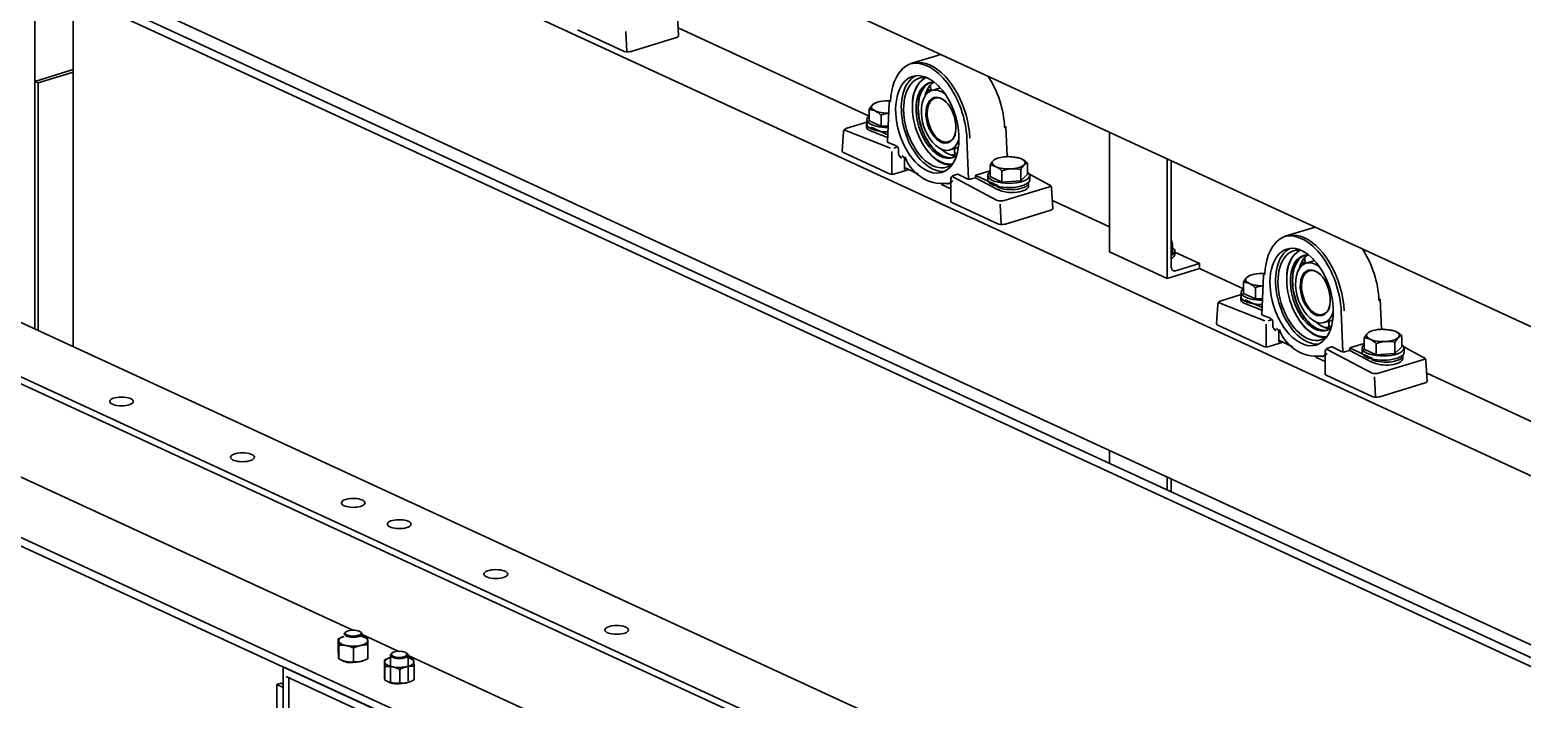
# Model space of a CAD drawing. Header units: millimetres. Extents: x -8400 to 8400, y -5940 to 5940.
# Drawn here: x 4277 to 4966, y 4296 to 4605 of the extents above; entities that cross this region are included whole.
import ezdxf

# ---------------------------------------------------------------- set-up
doc = ezdxf.new("R2010")
doc.units = ezdxf.units.MM
doc.layers.add('粗实线层', color=7, linetype='Continuous', lineweight=35)

msp = doc.modelspace()

# ---------------------------------------------------------------- linework, layer by layer
at = {"layer": '粗实线层', "linetype": 'Continuous', "lineweight": 35}
for points in [[(4279.575, 4467.076), (4279.575, 5107.66), (4302.401, 5114.635), (4279.575, 5107.66), (6297.832, 4176.653), (6330.462, 4186.623), (6314.064, 4194.187)], [(5260.549, 4333.936), (4297.286, 4778.282), (4297.286, 5021.502)], [(3358.493, 1285.787), (3358.493, 4866.968), (3391.124, 4876.938), (3444.236, 4852.438), (3440.497, 4851.295), (3444.236, 4852.438), (5462.492, 3921.43), (5515.604, 3896.93), (5482.974, 3886.961)], [(5481.115, 329.006), (5466.77, 335.623), (5466.247, 335.804), (5465.61, 335.924), (5464.909, 335.972), (5464.2, 335.944), (5463.541, 335.844), (5434.383, 329.462), (5433.724, 329.362), (5433.015, 329.334), (5432.314, 329.382), (5431.677, 329.501), (5431.154, 329.683), (5429.862, 330.279), (5429.862, 3911.461), (3411.605, 4842.468), (3411.605, 4840.57), (3411.713, 4839.838), (3412.025, 4839.252), (3412.506, 4838.877), (5429.848, 3908.291)], [(3415.693, 4770.394), (3413.26, 4769.195), (3412.732, 4768.841), (3412.27, 4768.338), (3411.911, 4767.727), (3411.683, 4767.055), (3411.605, 4766.379), (3411.605, 4764.481), (5429.862, 3833.473), (5429.862, 3835.371)], [(3458.919, 4774.384), (4426.231, 4328.169)], [(3412.133, 4768.137), (5430.389, 3837.129)], [(5714.146, 3977.979), (4279.575, 4639.736), (4279.575, 4717.723), (4302.401, 4724.698)], [(4279.575, 4717.723), (5815.878, 4009.037)], [(4297.286, 4458.935), (4297.286, 4621.577), (4302.507, 4623.172), (5262.14, 4180.5)], [(4297.286, 4621.577), (5262.144, 4176.495)], [(4529.87, 4605.017), (4551.109, 4595.22), (4551.589, 4595.049), (4552.171, 4594.931), (4552.813, 4594.873), (4553.473, 4594.879), (4554.105, 4594.95), (4554.666, 4595.08), (4575.549, 4601.46), (4576.06, 4601.672), (4576.379, 4601.932), (4576.478, 4602.215), (4575.933, 4611.61)], [(4552.14, 4604.28), (4552.685, 4594.879)], [(4576.282, 4605.877), (4664.36, 4565.247)], [(4697.477, 4593.677), (4684.034, 4589.569)], [(4297.286, 4586.657), (4279.575, 4581.245), (4281.169, 4580.51), (4296.831, 4585.296), (4297.051, 4585.356), (4297.286, 4585.407)], [(4279.575, 4581.245), (4279.575, 4467.099)], [(4281.169, 4580.51), (4281.169, 4466.364)], [(4692.595, 4579.662), (4691.296, 4577.615), (4690.871, 4576.768), (4690.497, 4575.88), (4690.195, 4574.941), (4689.985, 4573.945)], [(4694.229, 4581), (4693.323, 4580.309), (4692.499, 4579.448), (4691.766, 4578.427), (4691.134, 4577.256), (4690.607, 4575.949), (4690.192, 4574.518)], [(4696.896, 4578.102), (4693.296, 4577.003)], [(4697.217, 4578.189), (4697.055, 4578.148), (4696.896, 4578.102)], [(4699.402, 4575.387), (4698.445, 4576.057), (4697.476, 4576.581)], [(4664.352, 4568.275), (4664.735, 4568.912), (4665.122, 4569.491), (4665.317, 4569.756), (4665.513, 4570.002), (4665.612, 4570.118), (4665.711, 4570.229), (4665.735, 4570.256), (4665.76, 4570.283), (4665.785, 4570.309), (4665.81, 4570.335), (4665.859, 4570.386), (4665.91, 4570.436), (4666.485, 4570.882), (4667.258, 4571.283), (4668.205, 4571.628), (4669.298, 4571.907), (4670.503, 4572.109), (4671.783, 4572.23), (4673.013, 4572.266), (4674.242, 4572.227)], [(4673.398, 4566.585), (4672.21, 4566.596), (4671.042, 4566.676), (4669.921, 4566.824), (4668.876, 4567.036), (4667.932, 4567.306), (4667.112, 4567.629), (4666.372, 4568.039), (4665.832, 4568.491), (4665.509, 4568.972), (4665.414, 4569.466), (4665.548, 4569.959), (4665.91, 4570.436), (4666.108, 4570.62), (4666.305, 4570.782), (4666.501, 4570.922), (4666.696, 4571.042), (4667.093, 4571.228)], [(4667.589, 4571.418), (4667.092, 4571.228)], [(4674.229, 4571.924), (4673.777, 4571.701), (4673.607, 4571.411), (4672.823, 4553.384)], [(4663.309, 4563.574), (4663.309, 4561.625), (4663.399, 4561.13), (4663.668, 4560.645), (4664.111, 4560.177), (4664.719, 4559.737), (4665.48, 4559.332), (4666.468, 4558.94), (4667.599, 4558.607), (4668.848, 4558.341), (4670.188, 4558.147), (4671.591, 4558.03), (4673.024, 4557.992)], [(4673.109, 4559.942), (4671.662, 4559.976), (4670.243, 4560.091), (4668.887, 4560.284), (4667.622, 4560.551), (4666.478, 4560.886), (4665.48, 4561.281), (4664.678, 4561.712), (4664.049, 4562.181), (4663.607, 4562.68), (4663.362, 4563.198), (4663.318, 4563.723), (4663.476, 4564.245), (4663.833, 4564.753), (4664.382, 4565.237)], [(4669.872, 4560.507), (4664.352, 4563.053), (4664.352, 4568.275), (4664.688, 4568.256), (4665.027, 4568.222), (4665.367, 4568.172), (4665.712, 4568.105), (4665.885, 4568.064), (4666.059, 4568.017), (4666.147, 4567.992), (4666.234, 4567.966), (4666.278, 4567.952), (4666.322, 4567.938), (4666.366, 4567.924), (4666.41, 4567.91), (4666.762, 4567.78), (4667.112, 4567.629), (4667.461, 4567.457), (4667.81, 4567.264), (4668.156, 4567.051), (4668.503, 4566.82), (4668.675, 4566.697), (4668.848, 4566.569), (4668.934, 4566.504), (4669.02, 4566.438), (4669.106, 4566.371), (4669.192, 4566.303), (4669.534, 4566.022), (4669.872, 4565.729)], [(4673.142, 4560.704), (4669.872, 4560.507), (4669.872, 4565.729), (4670.935, 4566.053), (4672.008, 4566.316), (4672.549, 4566.421), (4673.092, 4566.507), (4673.395, 4566.546)], [(4682.773, 4540.547), (4676.171, 4538.53), (4675.59, 4538.414), (4674.937, 4538.392), (4674.309, 4538.464), (4673.803, 4538.621), (4652.565, 4548.418), (4652.245, 4548.607), (4652.052, 4548.819), (4651.995, 4549.042), (4652.54, 4557.938)], [(4663.309, 4562.503), (4654.036, 4559.67), (4653.704, 4559.548), (4653.399, 4559.377), (4653.104, 4559.136), (4652.85, 4558.841), (4652.687, 4558.563), (4652.589, 4558.259), (4652.573, 4558.119), (4652.573, 4557.975)], [(4674.255, 4550.453), (4653.205, 4558.772), (4652.908, 4558.92)], [(4665.002, 4559.486), (4664.229, 4559.912), (4663.66, 4560.381), (4663.312, 4560.879), (4663.194, 4561.393), (4663.309, 4561.906)], [(4663.194, 4561.396), (4663.194, 4560.118), (4663.269, 4559.744), (4663.492, 4559.38), (4663.861, 4559.034), (4664.367, 4558.712), (4665.002, 4558.421), (4672.907, 4555.297)], [(4672.963, 4556.593), (4665.237, 4560.158)], [(4803.718, 4544.671), (4803.718, 4495.632), (4803.784, 4495.047), (4803.98, 4494.543), (4804.291, 4494.153), (4804.697, 4493.905), (4805.169, 4493.816), (4805.676, 4493.891), (4816.77, 4497.281), (4816.77, 4494.941), (4801.76, 4490.355), (4775.204, 4502.605), (4775.204, 4557.825)], [(4679.238, 4545.83), (4679.223, 4545.843), (4679.209, 4545.856), (4679.194, 4545.869), (4679.179, 4545.882), (4679.149, 4545.909), (4679.12, 4545.935), (4679.061, 4545.989), (4679.002, 4546.042), (4678.885, 4546.151), (4678.771, 4546.264), (4678.66, 4546.38), (4678.554, 4546.502), (4678.501, 4546.565), (4678.451, 4546.63), (4678.402, 4546.697), (4678.355, 4546.765), (4678.266, 4546.907), (4678.185, 4547.056), (4678.113, 4547.215), (4678.051, 4547.383), (4678.038, 4547.426), (4678.024, 4547.47), (4678.013, 4547.515), (4678.001, 4547.559), (4677.981, 4547.65), (4677.964, 4547.743), (4677.951, 4547.837), (4677.941, 4547.934), (4677.935, 4548.032), (4677.933, 4548.132), (4677.933, 4549.518), (4677.878, 4550.039), (4677.719, 4550.556), (4677.472, 4551.017), (4677.162, 4551.373), (4676.823, 4551.588), (4673.204, 4553.018), (4672.917, 4553.187), (4672.823, 4553.384)], [(4675.714, 4550.472), (4677.476, 4551.01)], [(4690.31, 4550.456), (4690.461, 4550.243)], [(4702.333, 4542.723), (4700.856, 4542.766), (4699.338, 4543.08), (4697.801, 4543.659), (4696.509, 4544.347), (4695.229, 4545.211), (4693.973, 4546.242), (4692.752, 4547.432), (4691.577, 4548.77), (4690.46, 4550.244)], [(4697.691, 4549.97), (4698.8, 4549.041), (4699.932, 4548.267), (4701.076, 4547.655), (4702.29, 4547.19), (4703.49, 4546.92), (4704.664, 4546.849)], [(4701.655, 4549.643), (4705.255, 4550.743)], [(4705.256, 4550.743), (4705.413, 4550.794), (4705.569, 4550.85)], [(4709.489, 4554.885), (4710.273, 4536.131)], [(4674.866, 4548.844), (4674.866, 4538.395)], [(4678.512, 4546.553), (4678.895, 4546.54), (4679.293, 4546.3)], [(4680.739, 4546.184), (4680.739, 4540.705), (4680.81, 4541.063), (4681.005, 4541.259), (4681.27, 4541.24), (4687.214, 4538.498)], [(4703.06, 4543.402), (4702.091, 4542.642), (4701.05, 4542.054), (4699.945, 4541.644), (4698.786, 4541.414), (4697.584, 4541.366), (4696.348, 4541.503), (4695.09, 4541.822), (4693.821, 4542.319)], [(4702.193, 4547.365), (4703.76, 4546.741)], [(4723.357, 4545.693), (4722.86, 4545.503), (4722.463, 4545.316), (4722.268, 4545.197), (4722.072, 4545.057), (4721.875, 4544.895), (4721.677, 4544.711), (4721.627, 4544.661), (4721.578, 4544.61), (4721.553, 4544.584), (4721.528, 4544.558), (4721.503, 4544.531), (4721.479, 4544.504), (4721.38, 4544.393), (4721.281, 4544.277), (4721.085, 4544.03), (4720.89, 4543.766), (4720.503, 4543.186), (4720.12, 4542.55)], [(4725.639, 4534.782), (4725.639, 4540.004), (4725.302, 4540.296), (4724.96, 4540.577), (4724.874, 4540.646), (4724.787, 4540.713), (4724.702, 4540.779), (4724.615, 4540.844), (4724.443, 4540.971), (4724.27, 4541.094), (4723.924, 4541.326), (4723.577, 4541.539), (4723.229, 4541.732), (4722.88, 4541.903), (4722.529, 4542.054), (4722.178, 4542.184), (4722.134, 4542.199), (4722.09, 4542.213), (4722.046, 4542.227), (4722.002, 4542.241), (4721.914, 4542.268), (4721.827, 4542.293), (4721.653, 4542.338), (4721.479, 4542.379), (4721.135, 4542.447), (4720.794, 4542.497), (4720.456, 4542.531), (4720.12, 4542.55), (4720.12, 4537.327), (4725.639, 4534.782), (4734.273, 4535.303), (4734.273, 4540.525), (4733.212, 4540.721), (4732.14, 4540.854), (4731.599, 4540.894), (4731.055, 4540.915), (4730.781, 4540.917), (4730.507, 4540.913), (4730.438, 4540.912), (4730.369, 4540.91), (4730.3, 4540.908), (4730.232, 4540.905), (4730.094, 4540.899), (4729.956, 4540.891), (4729.406, 4540.847), (4728.86, 4540.782), (4728.317, 4540.696), (4727.776, 4540.591), (4726.703, 4540.328), (4725.639, 4540.004)], [(4737.387, 4543.593), (4737.048, 4543.885), (4736.707, 4544.167), (4736.62, 4544.234), (4736.535, 4544.302), (4736.449, 4544.368), (4736.362, 4544.433), (4736.19, 4544.561), (4736.017, 4544.684), (4735.671, 4544.916), (4735.324, 4545.128), (4734.976, 4545.321), (4734.627, 4545.493), (4734.276, 4545.644), (4733.924, 4545.773), (4733.88, 4545.788), (4733.837, 4545.802), (4733.793, 4545.816), (4733.749, 4545.83), (4733.661, 4545.856), (4733.574, 4545.881), (4733.4, 4545.927), (4733.227, 4545.969), (4732.882, 4546.036), (4732.541, 4546.086), (4732.203, 4546.119), (4731.867, 4546.139), (4730.804, 4546.335), (4729.731, 4546.468), (4729.19, 4546.508), (4728.647, 4546.528), (4728.1, 4546.527), (4727.55, 4546.505)], [(4734.174, 4545.684), (4734.15, 4545.693)], [(4734.273, 4540.525), (4734.656, 4541.163), (4735.043, 4541.742), (4735.239, 4542.007), (4735.434, 4542.253), (4735.631, 4542.48), (4735.83, 4542.686), (4735.879, 4542.734), (4735.929, 4542.781), (4735.954, 4542.804), (4735.979, 4542.826), (4736.003, 4542.849), (4736.028, 4542.87), (4736.127, 4542.954), (4736.226, 4543.033), (4736.422, 4543.173), (4736.617, 4543.293), (4737.004, 4543.475), (4737.387, 4543.593), (4737.387, 4538.37), (4734.273, 4535.303)], [(4801.76, 4545.575), (4801.76, 4490.355)], [(4693.821, 4540.76), (4695.208, 4540.217), (4696.582, 4539.873), (4697.931, 4539.73), (4699.243, 4539.791)], [(4700.339, 4533.868), (4701.723, 4534.522), (4703.024, 4535.391)], [(4748.184, 4532.977), (4747.898, 4532.806), (4747.527, 4532.665), (4726.644, 4526.285), (4726.085, 4526.16), (4725.455, 4526.101), (4724.797, 4526.112), (4724.157, 4526.192), (4723.577, 4526.335), (4723.095, 4526.532), (4702.974, 4537.144)], [(4720.12, 4540.055), (4713.972, 4538.177), (4713.65, 4537.971), (4713.423, 4537.607), (4713.352, 4537.182), (4713.369, 4536.785)], [(4713.562, 4537.866), (4723.823, 4533.132)], [(4719.077, 4537.849), (4719.077, 4535.899)], [(4721.248, 4533.606), (4720.486, 4534.011), (4719.879, 4534.452), (4719.436, 4534.919), (4719.167, 4535.405), (4719.077, 4535.9)], [(4721.248, 4535.556), (4720.446, 4535.987), (4719.817, 4536.456), (4719.375, 4536.955), (4719.129, 4537.473), (4719.085, 4537.998), (4719.243, 4538.52), (4719.601, 4539.028), (4720.149, 4539.511)], [(4748.524, 4531.919), (4748.534, 4532.012), (4748.536, 4532.104), (4748.477, 4532.419), (4748.346, 4532.718), (4748.198, 4532.958), (4748.021, 4533.173), (4747.82, 4533.358), (4747.596, 4533.514), (4747.529, 4533.554), (4747.461, 4533.592), (4738.311, 4538.417)], [(4738.43, 4535.899), (4738.43, 4537.849)], [(4697.819, 4533.607), (4702.106, 4531.629)], [(4700.998, 4534.045), (4702.106, 4534.384)], [(4737.893, 4533.093), (4737.893, 4534.37)], [(4724.754, 4524.654), (4725.299, 4515.254)], [(4748.906, 4526.246), (4775.206, 4514.114)], [(4803.718, 4508.099), (4803.768, 4507.96), (4803.846, 4507.732), (4803.924, 4507.487), (4804.077, 4506.952), (4804.229, 4506.366), (4804.229, 4501.933), (4803.718, 4501.776)], [(4870.092, 4514.051), (4856.648, 4509.944)], [(4804.229, 4504.566), (4804.77, 4504.152), (4805.145, 4503.713), (4805.345, 4503.258), (4805.367, 4502.798), (4805.21, 4502.34), (4804.877, 4501.897), (4804.376, 4501.475), (4803.717, 4501.086)], [(4803.717, 4499.527), (4804.431, 4499.954), (4804.953, 4500.419), (4805.273, 4500.909), (4805.38, 4501.412), (4805.38, 4502.972)], [(4816.77, 4497.281), (4805.38, 4502.535)], [(4866.843, 4501.375), (4865.936, 4500.683), (4865.113, 4499.823), (4864.38, 4498.801), (4863.748, 4497.631), (4863.221, 4496.323), (4862.806, 4494.892)], [(4816.77, 4494.941), (4836.984, 4485.617)], [(4865.68, 4500.608), (4864.734, 4499.373), (4863.91, 4497.989), (4863.485, 4497.143), (4863.111, 4496.254), (4862.809, 4495.315), (4862.599, 4494.32)], [(4869.831, 4498.563), (4869.67, 4498.523), (4869.51, 4498.477), (4865.91, 4497.377)], [(4872.016, 4495.761), (4871.059, 4496.432), (4870.09, 4496.955)], [(4836.967, 4488.649), (4837.349, 4489.286), (4837.736, 4489.865), (4837.931, 4490.13), (4838.127, 4490.376), (4838.226, 4490.493), (4838.325, 4490.603), (4838.35, 4490.631), (4838.374, 4490.657), (4838.399, 4490.683), (4838.424, 4490.71), (4838.474, 4490.761), (4838.523, 4490.81), (4839.099, 4491.256), (4839.873, 4491.657), (4840.82, 4492.003), (4841.912, 4492.281), (4843.117, 4492.483), (4844.397, 4492.605), (4845.627, 4492.641), (4846.857, 4492.601)], [(4842.486, 4480.881), (4836.967, 4483.428), (4836.967, 4488.649), (4837.302, 4488.63), (4837.641, 4488.596), (4837.982, 4488.547), (4838.326, 4488.479), (4838.499, 4488.438), (4838.673, 4488.392), (4838.761, 4488.367), (4838.848, 4488.34), (4838.892, 4488.327), (4838.936, 4488.313), (4838.98, 4488.299), (4839.024, 4488.284), (4839.376, 4488.154), (4839.726, 4488.003), (4840.076, 4487.832), (4840.424, 4487.639), (4840.771, 4487.426), (4841.116, 4487.194), (4841.29, 4487.071), (4841.462, 4486.944), (4841.548, 4486.879), (4841.634, 4486.813), (4841.72, 4486.745), (4841.806, 4486.677), (4842.148, 4486.396), (4842.486, 4486.104)], [(4846.011, 4486.959), (4844.824, 4486.97), (4843.656, 4487.05), (4842.535, 4487.198), (4841.49, 4487.41), (4840.546, 4487.681), (4839.726, 4488.003), (4838.985, 4488.413), (4838.446, 4488.866), (4838.123, 4489.346), (4838.028, 4489.84), (4838.163, 4490.333), (4838.523, 4490.81), (4838.722, 4490.995), (4838.919, 4491.157), (4839.115, 4491.296), (4839.31, 4491.416), (4839.707, 4491.603), (4840.203, 4491.792)], [(4851.852, 4466.204), (4851.838, 4466.217), (4851.823, 4466.23), (4851.808, 4466.244), (4851.793, 4466.256), (4851.763, 4466.283), (4851.733, 4466.31), (4851.675, 4466.363), (4851.616, 4466.417), (4851.499, 4466.525), (4851.386, 4466.638), (4851.274, 4466.755), (4851.167, 4466.876), (4851.116, 4466.939), (4851.065, 4467.004), (4851.016, 4467.071), (4850.969, 4467.139), (4850.88, 4467.281), (4850.799, 4467.431), (4850.727, 4467.589), (4850.665, 4467.757), (4850.652, 4467.8), (4850.639, 4467.844), (4850.627, 4467.889), (4850.615, 4467.934), (4850.595, 4468.025), (4850.578, 4468.117), (4850.565, 4468.212), (4850.555, 4468.308), (4850.549, 4468.406), (4850.547, 4468.507), (4850.547, 4469.892), (4850.492, 4470.413), (4850.333, 4470.93), (4850.086, 4471.391), (4849.777, 4471.747), (4849.437, 4471.962), (4845.818, 4473.393), (4845.531, 4473.561), (4845.438, 4473.758), (4846.221, 4491.785), (4846.391, 4492.076), (4846.842, 4492.299)], [(4835.924, 4482.877), (4826.651, 4480.044), (4826.317, 4479.923), (4826.013, 4479.751), (4825.717, 4479.511), (4825.464, 4479.216), (4825.302, 4478.937), (4825.204, 4478.634), (4825.187, 4478.494), (4825.187, 4478.349)], [(4837.616, 4479.861), (4836.843, 4480.286), (4836.274, 4480.755), (4835.926, 4481.254), (4835.808, 4481.767), (4835.924, 4482.28)], [(4835.808, 4481.77), (4835.808, 4480.492), (4835.883, 4480.118), (4836.107, 4479.754), (4836.475, 4479.409), (4836.981, 4479.087), (4837.616, 4478.795), (4845.521, 4475.671)], [(4835.923, 4483.949), (4835.923, 4481.999)], [(4845.638, 4478.366), (4844.205, 4478.405), (4842.803, 4478.521), (4841.462, 4478.715), (4840.213, 4478.982), (4839.082, 4479.314), (4838.095, 4479.706), (4837.333, 4480.111), (4836.725, 4480.552), (4836.282, 4481.019), (4836.013, 4481.505), (4835.923, 4481.999)], [(4845.724, 4480.316), (4844.276, 4480.35), (4842.857, 4480.465), (4841.501, 4480.658), (4840.236, 4480.925), (4839.092, 4481.26), (4838.095, 4481.656), (4837.296, 4482.083), (4836.669, 4482.55), (4836.227, 4483.046), (4835.979, 4483.56), (4835.93, 4484.082), (4836.081, 4484.602), (4836.429, 4485.108), (4836.967, 4485.59)], [(4845.577, 4476.968), (4837.851, 4480.532)], [(4845.756, 4481.079), (4842.486, 4480.881), (4842.486, 4486.104), (4843.549, 4486.427), (4844.622, 4486.691), (4845.163, 4486.795), (4845.706, 4486.882), (4846.009, 4486.92)], [(4855.387, 4460.922), (4848.785, 4458.904), (4848.204, 4458.789), (4847.551, 4458.766), (4846.923, 4458.839), (4846.417, 4458.995), (4825.179, 4468.793), (4824.859, 4468.982), (4824.666, 4469.193), (4824.609, 4469.416), (4825.154, 4478.312)], [(4846.869, 4470.828), (4825.819, 4479.147), (4825.523, 4479.294)], [(4882.103, 4475.259), (4882.887, 4456.505)], [(4847.48, 4469.218), (4847.48, 4458.769)], [(4848.328, 4470.846), (4850.091, 4471.384)], [(4851.126, 4466.927), (4851.509, 4466.914), (4851.907, 4466.674)], [(4853.353, 4466.558), (4853.353, 4461.08), (4853.424, 4461.437), (4853.619, 4461.633), (4853.884, 4461.615), (4859.828, 4458.873)], [(4862.924, 4470.831), (4863.075, 4470.617)], [(4874.947, 4463.097), (4873.47, 4463.141), (4871.952, 4463.454), (4870.415, 4464.034), (4869.123, 4464.721), (4867.843, 4465.585), (4866.587, 4466.617), (4865.365, 4467.807), (4864.191, 4469.145), (4863.075, 4470.618)], [(4870.305, 4470.344), (4871.414, 4469.416), (4872.546, 4468.641), (4873.689, 4468.03), (4874.904, 4467.564), (4876.105, 4467.295), (4877.278, 4467.224)], [(4874.27, 4470.017), (4877.869, 4471.117)], [(4874.807, 4467.739), (4875.75, 4467.316), (4876.701, 4467.036), (4876.991, 4466.982)], [(4877.87, 4471.117), (4878.027, 4471.168), (4878.183, 4471.225)], [(4910.001, 4463.967), (4909.662, 4464.26), (4909.321, 4464.541), (4909.235, 4464.609), (4909.149, 4464.676), (4909.062, 4464.743), (4908.977, 4464.808), (4908.804, 4464.935), (4908.631, 4465.058), (4908.285, 4465.29), (4907.938, 4465.502), (4907.59, 4465.695), (4907.241, 4465.867), (4906.89, 4466.018), (4906.539, 4466.147), (4906.494, 4466.162), (4906.45, 4466.177), (4906.406, 4466.191), (4906.363, 4466.204), (4906.275, 4466.231), (4906.188, 4466.256), (4906.014, 4466.302), (4905.84, 4466.343), (4905.497, 4466.411), (4905.155, 4466.46), (4904.817, 4466.494), (4904.481, 4466.514), (4903.418, 4466.709), (4902.345, 4466.843), (4901.804, 4466.882), (4901.261, 4466.903), (4900.715, 4466.901), (4900.165, 4466.879)], [(4875.674, 4463.777), (4874.705, 4463.017), (4873.664, 4462.428), (4872.559, 4462.018), (4871.4, 4461.788), (4870.198, 4461.741), (4868.962, 4461.877), (4867.704, 4462.196), (4866.435, 4462.694)], [(4866.435, 4461.134), (4867.822, 4460.591), (4869.196, 4460.247), (4870.545, 4460.105), (4871.857, 4460.165)], [(4892.734, 4460.43), (4886.586, 4458.551), (4886.264, 4458.345), (4886.037, 4457.981), (4885.966, 4457.557), (4885.983, 4457.159)], [(4893.863, 4455.93), (4893.059, 4456.361), (4892.431, 4456.831), (4891.989, 4457.329), (4891.743, 4457.847), (4891.699, 4458.372), (4891.857, 4458.894), (4892.215, 4459.402), (4892.764, 4459.886)], [(4895.474, 4465.878), (4895.078, 4465.691), (4894.882, 4465.571), (4894.686, 4465.431), (4894.489, 4465.27), (4894.291, 4465.085), (4894.242, 4465.035), (4894.192, 4464.985), (4894.167, 4464.959), (4894.142, 4464.932), (4894.117, 4464.905), (4894.092, 4464.878), (4893.993, 4464.767), (4893.895, 4464.651), (4893.698, 4464.405), (4893.504, 4464.14), (4893.117, 4463.561), (4892.734, 4462.924)], [(4898.254, 4455.156), (4898.254, 4460.378), (4897.915, 4460.671), (4897.574, 4460.952), (4897.488, 4461.02), (4897.402, 4461.087), (4897.316, 4461.153), (4897.229, 4461.218), (4897.057, 4461.346), (4896.884, 4461.469), (4896.538, 4461.701), (4896.191, 4461.914), (4895.843, 4462.106), (4895.494, 4462.278), (4895.143, 4462.429), (4894.792, 4462.559), (4894.748, 4462.573), (4894.704, 4462.588), (4894.66, 4462.601), (4894.616, 4462.615), (4894.528, 4462.642), (4894.441, 4462.667), (4894.267, 4462.713), (4894.094, 4462.754), (4893.749, 4462.821), (4893.408, 4462.871), (4893.07, 4462.905), (4892.734, 4462.924), (4892.734, 4457.702), (4898.254, 4455.156), (4906.887, 4455.677), (4906.887, 4460.899), (4905.825, 4461.095), (4904.753, 4461.228), (4904.213, 4461.269), (4903.669, 4461.289), (4903.395, 4461.291), (4903.121, 4461.288), (4903.052, 4461.286), (4902.983, 4461.285), (4902.915, 4461.282), (4902.846, 4461.28), (4902.708, 4461.273), (4902.57, 4461.266), (4902.02, 4461.222), (4901.474, 4461.156), (4900.93, 4461.07), (4900.39, 4460.965), (4899.317, 4460.703), (4898.254, 4460.378)], [(4895.971, 4466.067), (4895.474, 4465.877)], [(4906.788, 4466.058), (4906.764, 4466.067)], [(4906.887, 4460.899), (4907.27, 4461.537), (4907.658, 4462.117), (4907.852, 4462.381), (4908.048, 4462.627), (4908.245, 4462.854), (4908.444, 4463.06), (4908.494, 4463.109), (4908.543, 4463.155), (4908.568, 4463.178), (4908.593, 4463.201), (4908.618, 4463.223), (4908.642, 4463.245), (4908.741, 4463.329), (4908.84, 4463.407), (4909.036, 4463.547), (4909.231, 4463.667), (4909.618, 4463.849), (4910.001, 4463.967), (4910.001, 4458.745), (4906.887, 4455.677)], [(4870.432, 4453.981), (4874.72, 4452.003)], [(4872.953, 4454.242), (4874.337, 4454.896), (4875.638, 4455.766)], [(4873.613, 4454.419), (4874.72, 4454.758)], [(4920.798, 4453.352), (4920.512, 4453.181), (4920.141, 4453.04), (4899.258, 4446.659), (4898.699, 4446.535), (4898.069, 4446.476), (4897.412, 4446.486), (4896.771, 4446.566), (4896.191, 4446.709), (4895.709, 4446.906), (4875.588, 4457.518)], [(4886.176, 4458.24), (4896.437, 4453.507)], [(4891.691, 4458.224), (4891.691, 4456.274), (4891.781, 4455.779), (4892.05, 4455.294), (4892.492, 4454.826), (4893.1, 4454.386), (4893.863, 4453.981)], [(4910.507, 4453.467), (4910.507, 4454.744)], [(4921.139, 4452.293), (4921.148, 4452.386), (4921.15, 4452.479), (4921.091, 4452.794), (4920.961, 4453.093), (4920.812, 4453.332), (4920.636, 4453.548), (4920.434, 4453.732), (4920.21, 4453.888), (4920.143, 4453.929), (4920.075, 4453.966), (4910.925, 4458.792)], [(4911.044, 4456.274), (4911.044, 4458.224)], [(4921.498, 4446.63), (5009.608, 4405.986)], [(4897.368, 4445.029), (4897.913, 4435.628)], [(4775.204, 4405.115), (4775.204, 4411.104)], [(4801.76, 4398.854), (4801.76, 4392.865)], [(4803.718, 4397.952), (4803.718, 4391.963)], [(4422.332, 4325.295), (4421.4, 4324.97), (4420.648, 4324.586), (4420.101, 4324.155), (4419.781, 4323.693), (4419.698, 4323.216), (4419.834, 4322.779), (4420.17, 4322.357), (4420.697, 4321.963), (4421.398, 4321.61), (4422.251, 4321.307), (4423.232, 4321.065), (4424.308, 4320.891), (4425.451, 4320.789), (4426.622, 4320.763), (4427.787, 4320.815), (4428.911, 4320.941), (4429.96, 4321.139), (4430.901, 4321.402), (4431.706, 4321.722), (4432.351, 4322.09), (4432.816, 4322.494), (4433.087, 4322.923), (4433.155, 4323.363), (4433.015, 4323.808), (4432.667, 4324.237), (4432.123, 4324.635), (4431.4, 4324.992), (4430.521, 4325.295)], [(4423.057, 4327.359), (4422.683, 4327.042), (4422.42, 4326.736), (4422.332, 4326.417), (4422.423, 4326.098), (4422.688, 4325.793), (4423.116, 4325.515), (4423.689, 4325.277), (4424.381, 4325.088), (4425.162, 4324.958), (4425.999, 4324.891), (4426.854, 4324.891), (4427.69, 4324.958), (4428.472, 4325.088), (4429.164, 4325.277), (4429.737, 4325.515), (4430.165, 4325.792), (4430.43, 4326.098), (4430.521, 4326.417), (4430.433, 4326.736), (4430.17, 4327.042), (4429.796, 4327.359)], [(4429.621, 4325.514), (4430.056, 4325.416), (4430.492, 4325.299), (4430.546, 4325.283), (4430.601, 4325.267), (4430.656, 4325.25), (4430.71, 4325.233), (4430.819, 4325.199), (4430.927, 4325.163), (4431.143, 4325.089), (4431.357, 4325.011), (4431.784, 4324.844), (4432.207, 4324.663), (4432.626, 4324.469), (4433.042, 4324.264), (4433.07, 4324.136), (4433.098, 4323.95), (4433.112, 4323.831), (4433.126, 4323.695), (4433.141, 4323.539), (4433.155, 4323.363), (4433.158, 4323.316), (4433.162, 4323.267), (4433.166, 4323.218), (4433.17, 4323.167), (4433.176, 4323.063), (4433.183, 4322.953), (4433.198, 4322.722), (4433.212, 4322.475), (4433.24, 4321.937), (4433.267, 4321.347)], [(4430.551, 4326.176), (4447.454, 4318.379)], [(4431.445, 4324.978), (4431.223, 4325.062)], [(4426.652, 4313.521), (4426.236, 4313.485), (4425.816, 4313.461), (4425.394, 4313.451), (4424.967, 4313.456), (4424.753, 4313.465), (4424.537, 4313.479), (4424.428, 4313.487), (4424.32, 4313.496), (4424.265, 4313.501), (4424.211, 4313.507), (4424.156, 4313.513), (4424.101, 4313.519), (4423.666, 4313.578), (4423.232, 4313.657), (4422.799, 4313.753), (4422.367, 4313.87), (4421.937, 4314.003), (4421.508, 4314.155), (4421.294, 4314.237), (4421.08, 4314.322), (4420.974, 4314.366), (4420.867, 4314.411), (4420.76, 4314.458), (4420.653, 4314.504), (4420.23, 4314.7), (4419.811, 4314.906), (4419.811, 4321.201), (4420.23, 4321.237), (4420.653, 4321.261), (4420.76, 4321.265), (4420.867, 4321.268), (4420.974, 4321.27), (4421.08, 4321.271), (4421.294, 4321.27), (4421.508, 4321.265), (4421.937, 4321.243), (4422.367, 4321.202), (4422.799, 4321.144), (4423.232, 4321.065), (4423.666, 4320.968), (4424.101, 4320.85), (4424.156, 4320.835), (4424.211, 4320.818), (4424.265, 4320.801), (4424.32, 4320.785), (4424.428, 4320.75), (4424.537, 4320.714), (4424.753, 4320.64), (4424.967, 4320.562), (4425.394, 4320.395), (4425.816, 4320.214), (4426.236, 4320.02), (4426.652, 4319.816)], [(4443.577, 4315.495), (4442.645, 4315.17), (4441.893, 4314.785), (4441.347, 4314.355), (4441.026, 4313.893), (4440.943, 4313.416), (4441.079, 4312.979), (4441.415, 4312.557), (4441.942, 4312.163), (4442.642, 4311.809), (4443.496, 4311.507), (4444.476, 4311.265), (4445.554, 4311.091), (4446.695, 4310.989), (4447.867, 4310.963), (4449.032, 4311.015), (4450.156, 4311.141), (4451.204, 4311.339), (4452.146, 4311.602), (4452.951, 4311.922), (4453.596, 4312.29), (4454.061, 4312.694), (4454.331, 4313.123), (4454.4, 4313.563), (4454.259, 4314.008), (4453.912, 4314.436), (4453.368, 4314.835), (4452.645, 4315.192), (4451.765, 4315.495)], [(4444.302, 4317.559), (4443.928, 4317.242), (4443.665, 4316.936), (4443.577, 4316.617), (4443.667, 4316.298), (4443.932, 4315.992), (4444.361, 4315.715), (4444.934, 4315.477), (4445.625, 4315.288), (4446.407, 4315.158), (4447.243, 4315.091), (4448.099, 4315.091), (4448.935, 4315.157), (4449.717, 4315.288), (4450.409, 4315.477), (4450.981, 4315.715), (4451.41, 4315.992), (4451.675, 4316.298), (4451.765, 4316.617), (4451.678, 4316.936), (4451.415, 4317.242), (4451.04, 4317.559)], [(4443.577, 4316.619), (4443.577, 4303.86)], [(4450.866, 4315.714), (4451.301, 4315.616), (4451.736, 4315.499), (4451.791, 4315.483), (4451.846, 4315.467), (4451.9, 4315.45), (4451.955, 4315.433), (4452.063, 4315.399), (4452.172, 4315.363), (4452.388, 4315.289), (4452.602, 4315.211), (4453.029, 4315.044), (4453.451, 4314.862), (4453.871, 4314.669), (4454.287, 4314.464), (4454.314, 4314.336), (4454.343, 4314.149), (4454.357, 4314.031), (4454.371, 4313.895), (4454.385, 4313.739), (4454.4, 4313.563), (4454.404, 4313.516), (4454.407, 4313.467), (4454.41, 4313.418), (4454.414, 4313.367), (4454.421, 4313.262), (4454.429, 4313.153), (4454.443, 4312.922), (4454.457, 4312.675), (4454.485, 4312.136), (4454.513, 4311.547)], [(4451.743, 4316.401), (5424.763, 3867.553)], [(4451.765, 4304.782), (4451.765, 4316.619)], [(4452.69, 4315.178), (4452.468, 4315.262)], [(4421.408, 4314.193), (4421.63, 4314.108)], [(4427.182, 4313.369), (4426.249, 4313.241), (4425.321, 4313.189), (4424.425, 4313.212), (4423.588, 4313.312), (4422.834, 4313.484), (4422.185, 4313.725), (4421.486, 4314.162)], [(4422.332, 4313.848), (4422.332, 4313.66)], [(4423.232, 4313.657), (4424.308, 4313.482), (4425.451, 4313.381), (4426.622, 4313.355), (4427.787, 4313.406), (4428.911, 4313.532), (4429.96, 4313.73), (4430.622, 4313.904), (4431.223, 4314.108), (4431.366, 4314.162)], [(4447.897, 4303.721), (4447.481, 4303.685), (4447.061, 4303.661), (4446.638, 4303.651), (4446.212, 4303.656), (4445.997, 4303.665), (4445.781, 4303.679), (4445.673, 4303.687), (4445.564, 4303.696), (4445.51, 4303.701), (4445.456, 4303.707), (4445.401, 4303.713), (4445.347, 4303.719), (4444.911, 4303.778), (4444.476, 4303.857), (4444.043, 4303.954), (4443.612, 4304.069), (4443.182, 4304.203), (4442.752, 4304.355), (4442.539, 4304.437), (4442.325, 4304.522), (4442.218, 4304.566), (4442.111, 4304.611), (4442.005, 4304.658), (4441.898, 4304.704), (4441.475, 4304.9), (4441.056, 4305.106), (4441.056, 4311.4), (4441.475, 4311.437), (4441.898, 4311.461), (4442.005, 4311.465), (4442.111, 4311.468), (4442.218, 4311.47), (4442.325, 4311.47), (4442.539, 4311.47), (4442.752, 4311.465), (4443.182, 4311.442), (4443.612, 4311.402), (4444.043, 4311.343), (4444.476, 4311.265), (4444.911, 4311.168), (4445.347, 4311.05), (4445.401, 4311.034), (4445.456, 4311.018), (4445.51, 4311.001), (4445.564, 4310.985), (4445.673, 4310.95), (4445.781, 4310.914), (4445.997, 4310.84), (4446.212, 4310.762), (4446.638, 4310.595), (4447.061, 4310.414), (4447.481, 4310.22), (4447.897, 4310.016)], [(4394.178, 4303.24), (4393.254, 4303.666), (4391.296, 4303.068), (4391.296, 4030.112), (4394.178, 4028.783)], [(4391.296, 4303.068), (4394.178, 4301.739)], [(4395.47, 4306.732), (4445.997, 4283.424)], [(4396.833, 4002.258), (4396.833, 4306.409)], [(4442.652, 4304.393), (4442.874, 4304.308)], [(4448.427, 4303.569), (4447.494, 4303.441), (4446.566, 4303.389), (4445.671, 4303.412), (4444.833, 4303.512), (4444.079, 4303.684), (4443.429, 4303.925), (4442.731, 4304.363)], [(4444.476, 4303.857), (4445.554, 4303.682), (4446.695, 4303.58), (4447.867, 4303.554), (4449.032, 4303.606), (4450.156, 4303.732), (4451.204, 4303.93), (4451.867, 4304.104), (4452.468, 4304.308), (4452.611, 4304.363)]]:
    msp.add_lwpolyline(points, dxfattribs=at)
for points in [[(4719.265, 4583.627, -0.1317976), (4726.858, 4559.957), (4727.321, 4560.17), (4727.479, 4560.419), (4728.06, 4546.526)], [(4689.982, 4583.114, 0.2398991), (4684.349, 4570.249), (4684.343, 4569.987)], [(4679.587, 4546.934), (4679.601, 4546.928), (4679.657, 4546.895), (4679.747, 4546.828), (4679.863, 4546.72), (4679.99, 4546.574), (4680.094, 4546.435), (4680.203, 4546.267), (4680.473, 4546.158), (4680.97, 4546.242, 0.3684387), (4702.106, 4534.457)], [(4701.856, 4547.334, 0.1260762), (4703.108, 4547.391, 0.1104323), (4704.067, 4547.936)], [(4748.547, 4531.984), (4749.091, 4522.59), (4748.993, 4522.306), (4748.674, 4522.046), (4748.164, 4521.834), (4727.28, 4515.454), (4726.719, 4515.324), (4726.087, 4515.254), (4725.427, 4515.247), (4724.785, 4515.305), (4724.203, 4515.423), (4723.723, 4515.594), (4702.484, 4525.391), (4702.204, 4525.578), (4702.106, 4525.79), (4702.106, 4536.239, -0.3297945), (4703.297, 4537.849), (4705.059, 4538.387), (4705.322, 4538.407), (4705.599, 4538.314), (4709.218, 4536.405), (4709.612, 4536.251), (4710.095, 4536.151), (4710.62, 4536.114), (4711.135, 4536.145), (4711.59, 4536.241), (4713.369, 4536.785), (4723.588, 4531.396)], [(4862.597, 4503.489, 0.2399004), (4856.963, 4490.623), (4856.957, 4490.362)], [(4891.879, 4504.001, -0.1317655), (4899.472, 4480.331), (4899.935, 4480.545), (4900.093, 4480.793), (4900.674, 4466.9)], [(4865.606, 4497.819, 0.4142185), (4863.015, 4495.363, 0.0164109), (4863.016, 4495.2)], [(4852.201, 4467.308), (4852.216, 4467.303), (4852.271, 4467.27), (4852.361, 4467.202), (4852.477, 4467.094), (4852.605, 4466.949), (4852.708, 4466.809), (4852.817, 4466.641), (4853.087, 4466.533), (4853.584, 4466.616, 0.3684382), (4874.72, 4454.831)], [(4874.47, 4467.709, 0.1261225), (4875.722, 4467.766, 0.1105271), (4876.68, 4468.311)], [(4896.202, 4451.77), (4885.983, 4457.159), (4884.205, 4456.616), (4883.749, 4456.52), (4883.233, 4456.489), (4882.709, 4456.525), (4882.225, 4456.625), (4881.832, 4456.78), (4878.213, 4458.688), (4877.935, 4458.781), (4877.673, 4458.762), (4875.911, 4458.223, 0.3298032), (4874.72, 4456.614), (4874.72, 4446.164), (4874.818, 4445.952), (4875.098, 4445.765), (4896.337, 4435.968), (4896.817, 4435.797), (4897.398, 4435.679), (4898.041, 4435.622), (4898.701, 4435.628), (4899.333, 4435.699), (4899.894, 4435.829), (4920.778, 4442.209), (4921.288, 4442.42), (4921.607, 4442.68), (4921.705, 4442.964), (4921.16, 4452.359)], [(4421.63, 4325.062), (4421.487, 4325.008), (4421.222, 4324.904), (4420.4, 4324.537), (4419.585, 4324.117), (4419.585, 4317.823), (4419.613, 4317.233), (4419.641, 4316.694), (4419.655, 4316.447), (4419.669, 4316.216), (4419.683, 4316.003), (4419.698, 4315.807, 0.0263234), (4419.811, 4314.906)], [(4419.811, 4321.201), (4419.783, 4321.791), (4419.755, 4322.33), (4419.741, 4322.577), (4419.726, 4322.807), (4419.712, 4323.021), (4419.698, 4323.216, 0.0268081), (4419.585, 4324.117)], [(4442.874, 4315.262), (4442.731, 4315.208), (4442.467, 4315.104), (4441.645, 4314.737), (4440.83, 4314.317), (4440.83, 4308.023), (4440.858, 4307.433), (4440.886, 4306.894), (4440.9, 4306.647), (4440.914, 4306.416), (4440.928, 4306.203), (4440.943, 4306.007, 0.0266354), (4441.056, 4305.106)], [(4441.056, 4311.4), (4441.028, 4311.991), (4441, 4312.53), (4440.985, 4312.777), (4440.971, 4313.007), (4440.957, 4313.221), (4440.943, 4313.416, 0.0261346), (4440.83, 4314.317)]]:
    msp.add_lwpolyline(points, format="xyb", dxfattribs=at)
for points in [[(4721.677, 4544.711), (4722.253, 4545.157), (4723.026, 4545.558), (4723.973, 4545.904), (4725.066, 4546.181), (4726.271, 4546.384), (4727.55, 4546.505), (4728.867, 4546.541), (4730.18, 4546.49), (4731.45, 4546.355), (4732.638, 4546.139), (4733.707, 4545.848), (4734.627, 4545.493), (4735.368, 4545.083), (4735.908, 4544.63), (4736.23, 4544.15), (4736.325, 4543.656), (4736.19, 4543.162), (4735.83, 4542.686), (4735.254, 4542.24), (4734.481, 4541.838), (4733.533, 4541.493), (4732.441, 4541.215), (4731.236, 4541.012), (4729.956, 4540.891), (4728.64, 4540.856), (4727.326, 4540.906), (4726.057, 4541.041), (4724.869, 4541.258), (4723.799, 4541.548), (4722.88, 4541.903), (4722.139, 4542.314), (4721.599, 4542.766), (4721.277, 4543.247), (4721.181, 4543.741), (4721.316, 4544.234)], [(4894.291, 4465.085), (4894.867, 4465.531), (4895.64, 4465.933), (4896.588, 4466.278), (4897.68, 4466.556), (4898.885, 4466.758), (4900.165, 4466.879), (4901.481, 4466.915), (4902.794, 4466.865), (4904.064, 4466.729), (4905.252, 4466.513), (4906.321, 4466.223), (4907.241, 4465.867), (4907.982, 4465.457), (4908.521, 4465.005), (4908.844, 4464.524), (4908.939, 4464.03), (4908.805, 4463.537), (4908.444, 4463.06), (4907.868, 4462.614), (4907.095, 4462.212), (4906.148, 4461.867), (4905.055, 4461.59), (4903.85, 4461.387), (4902.57, 4461.266), (4901.254, 4461.23), (4899.941, 4461.281), (4898.671, 4461.416), (4897.483, 4461.632), (4896.413, 4461.922), (4895.494, 4462.278), (4894.753, 4462.688), (4894.213, 4463.14), (4893.891, 4463.621), (4893.795, 4464.115), (4893.93, 4464.608)], [(4429.879, 4385.257), (4429.066, 4385.051), (4428.168, 4384.903), (4427.214, 4384.817), (4426.235, 4384.797), (4425.262, 4384.843), (4424.327, 4384.954), (4423.459, 4385.124), (4422.686, 4385.351), (4422.034, 4385.626), (4421.522, 4385.94), (4421.169, 4386.283), (4420.984, 4386.645), (4420.975, 4387.013), (4421.14, 4387.376), (4421.476, 4387.722), (4421.97, 4388.04), (4422.608, 4388.319), (4423.368, 4388.552), (4424.227, 4388.729), (4425.157, 4388.846), (4426.127, 4388.9), (4427.107, 4388.887), (4428.065, 4388.808), (4428.97, 4388.667), (4429.794, 4388.467), (4430.509, 4388.216), (4431.094, 4387.92), (4431.528, 4387.59), (4431.798, 4387.236), (4431.896, 4386.87), (4431.817, 4386.502), (4431.566, 4386.147), (4431.149, 4385.813), (4430.58, 4385.514)], [(4451.124, 4375.457), (4450.311, 4375.251), (4449.413, 4375.103), (4448.459, 4375.017), (4447.48, 4374.997), (4446.507, 4375.043), (4445.571, 4375.153), (4444.704, 4375.324), (4443.931, 4375.551), (4443.278, 4375.826), (4442.768, 4376.14), (4442.414, 4376.483), (4442.229, 4376.845), (4442.219, 4377.213), (4442.385, 4377.576), (4442.72, 4377.921), (4443.215, 4378.24), (4443.853, 4378.519), (4444.613, 4378.751), (4445.472, 4378.929), (4446.401, 4379.046), (4447.371, 4379.1), (4448.352, 4379.086), (4449.309, 4379.008), (4450.215, 4378.867), (4451.039, 4378.667), (4451.754, 4378.416), (4452.338, 4378.12), (4452.772, 4377.79), (4453.043, 4377.436), (4453.14, 4377.069), (4453.062, 4376.702), (4452.811, 4376.347), (4452.394, 4376.013), (4451.826, 4375.713)], [(4423.183, 4327.455), (4422.883, 4327.178), (4422.748, 4326.884), (4422.786, 4326.585), (4422.994, 4326.296), (4423.362, 4326.031), (4423.873, 4325.801), (4424.504, 4325.619), (4425.225, 4325.491), (4426.002, 4325.425), (4426.799, 4325.423), (4427.578, 4325.485), (4428.304, 4325.609), (4428.941, 4325.788), (4429.462, 4326.015), (4429.84, 4326.278), (4430.058, 4326.566), (4430.107, 4326.864), (4429.984, 4327.159), (4429.694, 4327.438), (4429.252, 4327.687), (4428.677, 4327.894), (4427.997, 4328.051), (4427.244, 4328.148), (4426.452, 4328.182), (4425.66, 4328.152), (4424.903, 4328.059), (4424.217, 4327.906), (4423.635, 4327.702)], [(4433.267, 4321.347), (4432.453, 4321.39), (4431.631, 4321.376), (4431.217, 4321.344), (4430.8, 4321.294), (4430.381, 4321.226), (4429.96, 4321.139), (4429.855, 4321.113), (4429.749, 4321.087), (4429.643, 4321.06), (4429.538, 4321.031), (4429.328, 4320.97), (4429.118, 4320.905), (4428.701, 4320.761), (4428.287, 4320.601), (4427.465, 4320.235), (4426.652, 4319.816), (4426.652, 4313.521), (4427.467, 4313.479), (4428.289, 4313.493), (4428.703, 4313.525), (4429.119, 4313.574), (4429.538, 4313.642), (4429.96, 4313.73), (4430.065, 4313.755), (4430.171, 4313.781), (4430.276, 4313.809), (4430.382, 4313.837), (4430.592, 4313.898), (4430.801, 4313.963), (4431.218, 4314.107), (4431.633, 4314.268), (4432.454, 4314.634), (4433.267, 4315.053)], [(4447.29, 3974.777), (4447.29, 4286.727), (4394.178, 4311.227), (4394.178, 3999.278)], [(4454.513, 4311.547), (4453.698, 4311.59), (4452.875, 4311.575), (4452.461, 4311.544), (4452.045, 4311.494), (4451.626, 4311.426), (4451.204, 4311.339), (4451.099, 4311.314), (4450.994, 4311.287), (4450.888, 4311.26), (4450.783, 4311.231), (4450.573, 4311.17), (4450.363, 4311.105), (4449.946, 4310.961), (4449.531, 4310.801), (4448.71, 4310.434), (4447.897, 4310.016), (4447.897, 4303.721), (4448.712, 4303.679), (4449.534, 4303.693), (4449.948, 4303.724), (4450.365, 4303.774), (4450.783, 4303.842), (4451.204, 4303.93), (4451.31, 4303.955), (4451.415, 4303.981), (4451.521, 4304.009), (4451.626, 4304.037), (4451.837, 4304.098), (4452.046, 4304.163), (4452.463, 4304.307), (4452.877, 4304.468), (4453.699, 4304.834), (4454.513, 4305.253)]]:
    msp.add_lwpolyline(points, close=True, dxfattribs=at)
for centre, radius, start, end in [((4692.925, 4574.921), 2.524, 88.465811, 182.147066), ((4695.141, 4578.769), 2.524, 154.228528, 223.270034), ((4698.459, 4580.493), 2.525, 212.668777, 234.414591), ((4699.744, 4557.66), 4.433, 244.024525, 1.225318), ((4706.283, 4549.143), 2.524, 150.530586, 232.747663), ((4867.755, 4499.143), 2.524, 154.228528, 223.270034), ((4871.072, 4500.867), 2.524, 212.663292, 234.420077), ((4872.358, 4478.034), 4.433, 244.024525, 1.225318), ((4878.897, 4469.518), 2.524, 150.532024, 232.749857)]:
    msp.add_arc(centre, radius, start, end, dxfattribs=at)
for centre, major_axis, ratio, start_param, end_param in [((4692.516, 4561.805), (-8.481, 27.762), 0.5850097, 4.293733, 7.310184), ((4691.21, 4561.406), (-8.481, 27.764), 0.5850706, 4.3022189, 6.2429356), ((4693.817, 4562.206), (-6.758, 22.127), 0.5849047, 0.1007809, 2.6606778), ((4693.821, 4562.206), (-6.271, 20.524), 0.5850321, 6.0137232, 8.9434892), ((4697.477, 4563.323), (-6.082, 19.908), 0.5850835, 0.0574498, 3.0840957), ((4698.455, 4563.622), (-5.287, 17.304), 0.5850399, 0.0484175, 3.0932062), ((4698.454, 4563.622), (-5.319, 17.409), 0.5850289, 0.1112056, 3.030344), ((4697.476, 4563.323), (-5.288, 17.306), 0.5850848, 6.0775012, 9.6304463), ((4697.476, 4563.323), (-4.18, 13.682), 0.5850473, 5.8018864, 10.1209081), ((4697.802, 4563.423), (-3.073, 10.059), 0.5850516, 5.4774554, 8.9436166), ((4728.748, 4535.904), (-9.714, 0.004), 0.3756191, 0.6847889, 3.1415214), ((4728.753, 4537.849), (9.677, 0), 0.3753523, 3.8248085, 6.751883), ((4729.835, 4534.371), (-8.073, 0.001), 0.3754748, 0.6835464, 3.2394724), ((4729.838, 4533.303), (-8.063, 0.254), 0.4073545, 0.6953342, 3.1545271), ((4865.13, 4482.183), (-8.482, 27.758), 0.5850574, 4.293551, 7.3102037), ((4863.824, 4481.781), (-8.48, 27.762), 0.5850806, 4.30223, 6.2430295), ((4866.432, 4482.58), (-6.759, 22.126), 0.5849482, 0.1007871, 2.6605029), ((4866.436, 4482.58), (-6.27, 20.52), 0.5850467, 6.0138035, 8.9434715), ((4870.092, 4483.698), (-6.082, 19.904), 0.5851377, 0.0574897, 3.0839916), ((4871.068, 4483.996), (-5.287, 17.306), 0.5850153, 0.0483079, 3.0932473), ((4871.069, 4483.996), (-5.318, 17.406), 0.5850149, 0.1112796, 3.0304077), ((4870.09, 4483.697), (-5.288, 17.306), 0.5850259, 6.0774245, 9.6305351), ((4870.09, 4483.697), (-4.179, 13.678), 0.5850676, 5.8019284, 10.1208974), ((4870.416, 4483.797), (-3.074, 10.063), 0.5850621, 5.4774898, 8.9435817), ((4901.37, 4458.222), (9.666, 0.002), 0.3753908, 3.8239518, 6.751802), ((4901.368, 4456.274), (9.725, 0), 0.3754574, 3.824707, 6.2831014), ((4902.452, 4454.743), (8.016, 0.001), 0.3753335, 3.8240753, 6.3810293), ((4902.451, 4453.677), (-8.008, 0.252), 0.407316, 0.6955674, 3.1545712)]:
    msp.add_ellipse(centre, major_axis=major_axis, ratio=ratio, start_param=start_param, end_param=end_param, dxfattribs=at)
for centre, major_axis, ratio in [((4691.211, 4561.409), (-6.761, 22.127), 0.5850586), ((4697.476, 4563.323), (-3.194, 10.454), 0.5850648), ((4863.825, 4481.783), (-6.76, 22.126), 0.5850279), ((4870.09, 4483.697), (-3.194, 10.456), 0.5850691), ((4319.595, 4433.628), (-5.432, 0), 0.3754374), ((4375.363, 4407.902), (5.508, 0), 0.3754358), ((4492.209, 4354.002), (5.49, 0), 0.3754439), ((4547.976, 4328.277), (-5.445, 0), 0.3754381), ((4447.671, 4316.999), (-3.706, 0), 0.3754587)]:
    msp.add_ellipse(centre, major_axis=major_axis, ratio=ratio, dxfattribs=at)

doc.saveas('drawing.dxf')
